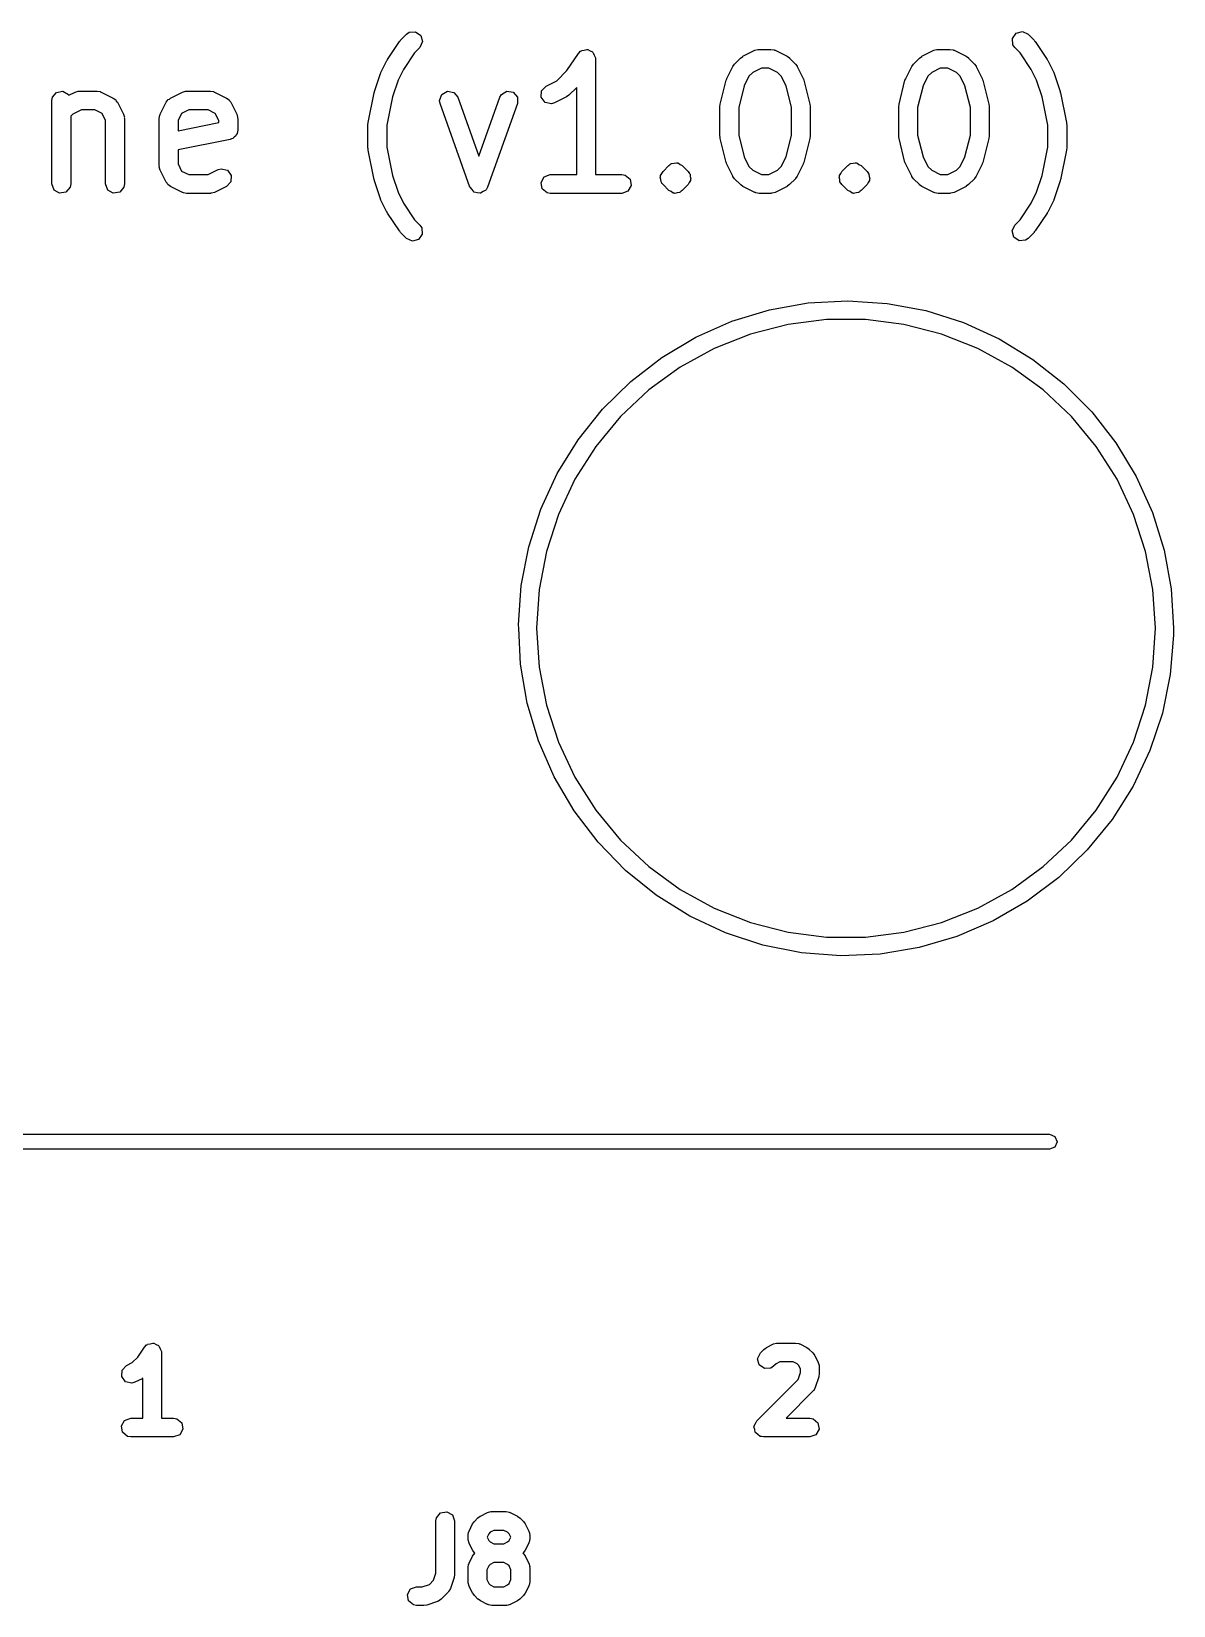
# Model space of a CAD drawing. Extents: x 29 to 171, y -120 to -80.
# Drawn here: x 138.5 to 147.62, y -92.8 to -80.23 of the extents above; entities that cross this region are included whole.
import ezdxf

# ---------------------------------------------------------------- set-up
doc = ezdxf.new("R2010")
doc.units = 0
doc.layers.add('BLACK', color=7, linetype='CONTINUOUS')

msp = doc.modelspace()

# ---------------------------------------------------------------- linework, layer by layer
at = {"layer": 'BLACK', "linetype": 'CONTINUOUS'}
for p, q in [((141.442, -80.3073), (141.443, -80.3041)), ((141.443, -80.3041), (141.491, -80.2565)), ((141.491, -80.2565), (141.512, -80.2415)), ((141.512, -80.2415), (141.563, -80.2371)), ((141.563, -80.2371), (141.605, -80.2665)), ((141.605, -80.2665), (141.619, -80.3161)), ((146.329, -80.2901), (146.358, -80.2481)), ((146.333, -80.3412), (146.329, -80.2901)), ((146.358, -80.2481), (146.408, -80.2348)), ((146.408, -80.2348), (146.454, -80.2565)), ((146.454, -80.2565), (146.502, -80.3041)), ((146.502, -80.3041), (146.508, -80.3135)), ((141.339, -80.4584), (141.434, -80.3155)), ((141.434, -80.3155), (141.442, -80.3073)), ((141.555, -80.4049), (141.466, -80.5377)), ((141.597, -80.3626), (141.555, -80.4049)), ((141.619, -80.3161), (141.597, -80.3626)), ((142.771, -80.5475), (142.863, -80.4108)), ((142.863, -80.4108), (142.881, -80.3919)), ((142.881, -80.3919), (142.885, -80.3907)), ((142.885, -80.3907), (142.887, -80.3874)), ((142.887, -80.3874), (142.909, -80.3836)), ((142.909, -80.3836), (142.93, -80.3775)), ((142.93, -80.3775), (142.934, -80.3793)), ((142.934, -80.3793), (142.938, -80.3785)), ((142.938, -80.3785), (142.957, -80.3894)), ((142.957, -80.3894), (142.977, -80.3981)), ((142.977, -80.3981), (142.979, -80.402)), ((142.979, -80.402), (142.982, -80.4042)), ((142.982, -80.4042), (142.99, -80.4246)), ((142.99, -80.4246), (143, -80.4441)), ((144.177, -80.4329), (144.272, -80.3853)), ((144.272, -80.3853), (144.297, -80.3779)), ((144.297, -80.3779), (144.302, -80.3789)), ((144.302, -80.3789), (144.306, -80.3774)), ((144.306, -80.3774), (144.401, -80.3774)), ((144.401, -80.3774), (144.427, -80.3819)), ((144.427, -80.3819), (144.43, -80.3848)), ((144.43, -80.3848), (144.435, -80.3853)), ((144.435, -80.3853), (144.53, -80.4329)), ((145.606, -80.4329), (145.701, -80.3853)), ((145.701, -80.3853), (145.726, -80.3779)), ((145.726, -80.3779), (145.73, -80.3789)), ((145.73, -80.3789), (145.735, -80.3774)), ((145.735, -80.3774), (145.83, -80.3774)), ((145.83, -80.3774), (145.855, -80.3819)), ((145.855, -80.3819), (145.859, -80.3848)), ((145.859, -80.3848), (145.863, -80.3853)), ((145.863, -80.3853), (145.959, -80.4329)), ((146.348, -80.3626), (146.333, -80.3412)), ((146.391, -80.4049), (146.348, -80.3626)), ((146.479, -80.5377), (146.391, -80.4049)), ((146.508, -80.3135), (146.511, -80.3155)), ((146.511, -80.3155), (146.606, -80.4584)), ((141.286, -80.5617), (141.334, -80.4665)), ((141.334, -80.4665), (141.338, -80.461)), ((141.338, -80.461), (141.339, -80.4584)), ((141.466, -80.5377), (141.423, -80.624)), ((142.69, -80.6288), (142.771, -80.5475)), ((143, -80.4441), (142.999, -80.4483)), ((142.999, -80.4483), (143, -80.4524)), ((143, -80.4524), (143, -81.3774)), ((144.048, -80.6093), (144.096, -80.5141)), ((144.096, -80.5141), (144.109, -80.4961)), ((144.109, -80.4961), (144.11, -80.4946)), ((144.11, -80.4946), (144.158, -80.447)), ((144.158, -80.447), (144.176, -80.4341)), ((144.176, -80.4341), (144.177, -80.4329)), ((144.324, -80.5274), (144.255, -80.5616)), ((144.383, -80.5274), (144.324, -80.5274)), ((144.452, -80.5616), (144.383, -80.5274)), ((144.53, -80.4329), (144.548, -80.4463)), ((144.548, -80.4463), (144.549, -80.447)), ((144.549, -80.447), (144.597, -80.4946)), ((144.597, -80.4946), (144.61, -80.513)), ((144.61, -80.513), (144.611, -80.5141)), ((144.611, -80.5141), (144.659, -80.6093)), ((145.477, -80.6093), (145.525, -80.5141)), ((145.525, -80.5141), (145.538, -80.4961)), ((145.538, -80.4961), (145.539, -80.4946)), ((145.539, -80.4946), (145.586, -80.447)), ((145.586, -80.447), (145.605, -80.4341)), ((145.605, -80.4341), (145.606, -80.4329)), ((145.752, -80.5274), (145.684, -80.5616)), ((145.812, -80.5274), (145.752, -80.5274)), ((145.881, -80.5616), (145.812, -80.5274)), ((145.959, -80.4329), (145.977, -80.4463)), ((145.977, -80.4463), (145.978, -80.447)), ((145.978, -80.447), (146.026, -80.4946)), ((146.026, -80.4946), (146.039, -80.513)), ((146.039, -80.513), (146.04, -80.5141)), ((146.04, -80.5141), (146.087, -80.6093)), ((146.522, -80.624), (146.479, -80.5377)), ((146.606, -80.4584), (146.609, -80.4646)), ((146.609, -80.4646), (146.611, -80.4665)), ((146.611, -80.4665), (146.659, -80.5617)), ((141.235, -80.7144), (141.282, -80.5715)), ((141.282, -80.5715), (141.286, -80.5646)), ((141.286, -80.5646), (141.286, -80.5617)), ((141.423, -80.624), (141.379, -80.7574)), ((142.57, -80.7083), (142.606, -80.671)), ((142.606, -80.671), (142.69, -80.6288)), ((142.85, -80.6811), (142.788, -80.7435)), ((142.85, -81.3774), (142.85, -80.6811)), ((143.995, -80.8151), (144.043, -80.6247)), ((144.043, -80.6247), (144.048, -80.6128)), ((144.048, -80.6128), (144.048, -80.6093)), ((144.186, -80.669), (144.143, -80.8426)), ((144.225, -80.592), (144.186, -80.669)), ((144.255, -80.5616), (144.225, -80.592)), ((144.482, -80.592), (144.452, -80.5616)), ((144.521, -80.669), (144.482, -80.592)), ((144.564, -80.8426), (144.521, -80.669)), ((144.659, -80.6093), (144.662, -80.6217)), ((144.662, -80.6217), (144.664, -80.6247)), ((144.664, -80.6247), (144.712, -80.8151)), ((145.424, -80.8151), (145.471, -80.6247)), ((145.471, -80.6247), (145.477, -80.6128)), ((145.477, -80.6128), (145.477, -80.6093)), ((145.615, -80.669), (145.571, -80.8426)), ((145.653, -80.592), (145.615, -80.669)), ((145.684, -80.5616), (145.653, -80.592)), ((145.911, -80.592), (145.881, -80.5616)), ((145.949, -80.669), (145.911, -80.592)), ((145.993, -80.8426), (145.949, -80.669)), ((146.087, -80.6093), (146.091, -80.6217)), ((146.091, -80.6217), (146.093, -80.6247)), ((146.093, -80.6247), (146.141, -80.8151)), ((146.567, -80.7574), (146.522, -80.624)), ((146.659, -80.5617), (146.661, -80.5692)), ((146.661, -80.5692), (146.663, -80.5715)), ((146.663, -80.5715), (146.71, -80.7144)), ((138.66, -80.7857), (138.664, -80.7601)), ((138.66, -81.4524), (138.66, -80.7857)), ((138.664, -80.7601), (138.697, -80.7208)), ((138.697, -80.7208), (138.748, -80.7119)), ((138.748, -80.7119), (138.792, -80.7375)), ((138.792, -80.7375), (138.794, -80.7435)), ((138.794, -80.7435), (138.844, -80.7186)), ((138.844, -80.7186), (138.869, -80.7112)), ((138.869, -80.7112), (138.873, -80.7122)), ((138.873, -80.7122), (138.877, -80.7107)), ((138.877, -80.7107), (139.02, -80.7107)), ((139.02, -80.7107), (139.046, -80.7152)), ((139.046, -80.7152), (139.049, -80.7181)), ((139.049, -80.7181), (139.054, -80.7186)), ((139.054, -80.7186), (139.149, -80.7663)), ((139.149, -80.7663), (139.17, -80.7818)), ((139.17, -80.7818), (139.174, -80.7921)), ((139.174, -80.7921), (139.183, -80.7998)), ((139.183, -80.7998), (139.23, -80.895)), ((139.525, -80.895), (139.572, -80.7998)), ((139.572, -80.7998), (139.588, -80.7789)), ((139.588, -80.7789), (139.598, -80.7744)), ((139.598, -80.7744), (139.606, -80.7663)), ((139.606, -80.7663), (139.701, -80.7186)), ((139.701, -80.7186), (139.726, -80.7112)), ((139.726, -80.7112), (139.73, -80.7122)), ((139.73, -80.7122), (139.735, -80.7107)), ((139.735, -80.7107), (139.925, -80.7107)), ((139.925, -80.7107), (139.951, -80.7152)), ((139.951, -80.7152), (139.954, -80.7181)), ((139.954, -80.7181), (139.959, -80.7186)), ((139.959, -80.7186), (140.054, -80.7663)), ((140.054, -80.7663), (140.075, -80.7818)), ((140.075, -80.7818), (140.079, -80.7921)), ((140.079, -80.7921), (140.087, -80.7998)), ((140.087, -80.7998), (140.135, -80.895)), ((141.185, -80.9615), (141.232, -80.7234)), ((141.232, -80.7234), (141.235, -80.7171)), ((141.235, -80.7171), (141.235, -80.7144)), ((141.379, -80.7574), (141.333, -80.9836)), ((141.755, -80.7853), (141.773, -80.7372)), ((141.759, -80.8109), (141.755, -80.7853)), ((141.773, -80.7372), (141.817, -80.7118)), ((141.817, -80.7118), (141.868, -80.721)), ((141.868, -80.721), (141.9, -80.7605)), ((141.9, -80.7605), (142.068, -81.2294)), ((142.068, -81.2294), (142.235, -80.7605)), ((142.235, -80.7605), (142.248, -80.7379)), ((142.248, -80.7379), (142.292, -80.7119)), ((142.292, -80.7119), (142.343, -80.7205)), ((142.343, -80.7205), (142.376, -80.7596)), ((142.376, -80.7596), (142.377, -80.8109)), ((142.567, -80.7595), (142.57, -80.7083)), ((142.598, -80.8007), (142.567, -80.7595)), ((142.648, -80.8126), (142.598, -80.8007)), ((142.673, -80.8052), (142.648, -80.8126)), ((142.768, -80.7576), (142.673, -80.8052)), ((142.769, -80.7564), (142.768, -80.7576)), ((142.788, -80.7435), (142.769, -80.7564)), ((146.612, -80.9836), (146.567, -80.7574)), ((146.71, -80.7144), (146.711, -80.7211)), ((146.711, -80.7211), (146.713, -80.7234)), ((146.713, -80.7234), (146.76, -80.9615)), ((138.827, -80.895), (138.81, -80.912)), ((138.81, -80.912), (138.81, -81.4524)), ((138.895, -80.8607), (138.827, -80.895)), ((139.003, -80.8607), (138.895, -80.8607)), ((139.06, -80.8892), (139.003, -80.8607)), ((139.088, -80.9463), (139.06, -80.8892)), ((139.23, -80.895), (139.238, -80.92)), ((139.238, -80.92), (139.237, -80.9244)), ((139.237, -80.9244), (139.238, -80.9286)), ((139.238, -80.9286), (139.238, -81.4524)), ((139.517, -80.9286), (139.521, -80.9029)), ((139.517, -81.3095), (139.517, -80.9286)), ((139.521, -80.9029), (139.524, -80.8995)), ((139.524, -80.8995), (139.525, -80.895)), ((139.695, -80.8892), (139.667, -80.9463)), ((139.752, -80.8607), (139.695, -80.8892)), ((139.907, -80.8607), (139.752, -80.8607)), ((139.964, -80.8892), (139.907, -80.8607)), ((139.993, -80.9463), (139.964, -80.8892)), ((140.135, -80.895), (140.142, -80.92)), ((140.142, -80.92), (140.141, -80.9244)), ((140.141, -80.9244), (140.143, -80.9286)), ((140.143, -80.9286), (140.143, -81.0238)), ((141.997, -81.4776), (141.759, -80.8109)), ((142.377, -80.8109), (142.138, -81.4776)), ((143.993, -80.8333), (143.995, -80.8186)), ((143.993, -81.0714), (143.993, -80.8333)), ((143.995, -80.8186), (143.995, -80.8151)), ((144.143, -80.8426), (144.143, -81.0622)), ((144.564, -81.0622), (144.564, -80.8426)), ((144.712, -80.8151), (144.713, -80.8301)), ((144.713, -80.8301), (144.714, -80.8333)), ((144.714, -80.8333), (144.714, -81.0714)), ((145.421, -80.8333), (145.424, -80.8186)), ((145.421, -81.0714), (145.421, -80.8333)), ((145.424, -80.8186), (145.424, -80.8151)), ((145.571, -80.8426), (145.571, -81.0622)), ((145.993, -81.0622), (145.993, -80.8426)), ((146.141, -80.8151), (146.142, -80.8301)), ((146.142, -80.8301), (146.143, -80.8333)), ((146.143, -80.8333), (146.143, -81.0714)), ((139.088, -81.4524), (139.088, -80.9463)), ((139.667, -80.9463), (139.667, -81.0276)), ((139.667, -81.0276), (139.993, -80.9623)), ((139.993, -80.9623), (139.993, -80.9463)), ((140.13, -81.059), (140.126, -81.0707)), ((140.138, -81.0495), (140.13, -81.059)), ((140.143, -81.0238), (140.138, -81.0495)), ((141.183, -80.9762), (141.185, -80.9649)), ((141.183, -81.1667), (141.183, -80.9762)), ((141.185, -80.9649), (141.185, -80.9615)), ((141.333, -80.9836), (141.333, -81.1592)), ((146.612, -81.1592), (146.612, -80.9836)), ((146.76, -80.9615), (146.761, -80.9729)), ((146.761, -80.9729), (146.762, -80.9762)), ((146.762, -80.9762), (146.762, -81.1667)), ((140.083, -81.0974), (139.667, -81.1805)), ((139.667, -81.1805), (139.667, -81.2918)), ((140.093, -81.0909), (140.083, -81.0974)), ((140.105, -81.0888), (140.093, -81.0909)), ((140.114, -81.078), (140.105, -81.0888)), ((140.126, -81.0707), (140.114, -81.078)), ((141.185, -81.1699), (141.183, -81.1667)), ((141.185, -81.1814), (141.185, -81.1699)), ((141.232, -81.4195), (141.185, -81.1814)), ((141.333, -81.1592), (141.379, -81.3855)), ((143.994, -81.0747), (143.993, -81.0714)), ((143.995, -81.0896), (143.994, -81.0747)), ((144.043, -81.2801), (143.995, -81.0896)), ((144.143, -81.0622), (144.186, -81.2357)), ((144.521, -81.2357), (144.564, -81.0622)), ((144.712, -81.0896), (144.664, -81.2801)), ((144.714, -81.0714), (144.712, -81.0862)), ((144.712, -81.0862), (144.712, -81.0896)), ((145.423, -81.0747), (145.421, -81.0714)), ((145.424, -81.0896), (145.423, -81.0747)), ((145.471, -81.2801), (145.424, -81.0896)), ((145.571, -81.0622), (145.615, -81.2357)), ((145.949, -81.2357), (145.993, -81.0622)), ((146.141, -81.0896), (146.093, -81.2801)), ((146.143, -81.0714), (146.14, -81.0862)), ((146.14, -81.0862), (146.141, -81.0896)), ((146.567, -81.3855), (146.612, -81.1592)), ((146.76, -81.1814), (146.713, -81.4195)), ((146.762, -81.1667), (146.76, -81.1779)), ((146.76, -81.1779), (146.76, -81.1814)), ((139.518, -81.3137), (139.517, -81.3095)), ((139.667, -81.2918), (139.695, -81.3489)), ((143.539, -81.3517), (143.586, -81.3041)), ((143.586, -81.3041), (143.594, -81.2984)), ((143.594, -81.2984), (143.596, -81.2957)), ((143.596, -81.2957), (143.599, -81.2948)), ((143.599, -81.2948), (143.6, -81.2947)), ((143.6, -81.2947), (143.602, -81.2922)), ((143.602, -81.2922), (143.604, -81.2918)), ((143.604, -81.2918), (143.608, -81.2892)), ((143.608, -81.2892), (143.627, -81.2875)), ((143.627, -81.2875), (143.646, -81.2824)), ((143.646, -81.2824), (143.649, -81.2839)), ((143.649, -81.2839), (143.652, -81.2833)), ((143.652, -81.2833), (143.655, -81.285)), ((143.655, -81.285), (143.659, -81.2847)), ((143.659, -81.2847), (143.675, -81.2959)), ((143.675, -81.2959), (143.692, -81.3041)), ((143.692, -81.3041), (143.74, -81.3517)), ((144.045, -81.283), (144.043, -81.2801)), ((144.048, -81.2954), (144.045, -81.283)), ((144.096, -81.3907), (144.048, -81.2954)), ((144.186, -81.2357), (144.225, -81.3127)), ((144.482, -81.3127), (144.521, -81.2357)), ((144.659, -81.2954), (144.611, -81.3907)), ((144.664, -81.2801), (144.659, -81.2919)), ((144.659, -81.2919), (144.659, -81.2954)), ((144.967, -81.3517), (145.015, -81.3041)), ((145.015, -81.3041), (145.023, -81.2984)), ((145.023, -81.2984), (145.025, -81.2957)), ((145.025, -81.2957), (145.028, -81.2948)), ((145.028, -81.2947), (145.03, -81.2922)), ((145.028, -81.2948), (145.028, -81.2947)), ((145.03, -81.2922), (145.032, -81.2918)), ((145.032, -81.2918), (145.036, -81.2892)), ((145.036, -81.2892), (145.056, -81.2875)), ((145.056, -81.2875), (145.074, -81.2824)), ((145.074, -81.2824), (145.078, -81.2839)), ((145.078, -81.2839), (145.081, -81.2833)), ((145.081, -81.2833), (145.084, -81.285)), ((145.084, -81.285), (145.087, -81.2847)), ((145.087, -81.2847), (145.103, -81.2959)), ((145.103, -81.2959), (145.121, -81.3041)), ((145.121, -81.3041), (145.169, -81.3517)), ((145.473, -81.283), (145.471, -81.2801)), ((145.477, -81.2954), (145.473, -81.283)), ((145.525, -81.3907), (145.477, -81.2954)), ((145.615, -81.2357), (145.653, -81.3127)), ((145.911, -81.3127), (145.949, -81.2357)), ((146.087, -81.2954), (146.04, -81.3907)), ((146.088, -81.2919), (146.087, -81.2954)), ((146.093, -81.2801), (146.088, -81.2919)), ((139.517, -81.3181), (139.518, -81.3137)), ((139.525, -81.3431), (139.517, -81.3181)), ((139.572, -81.4383), (139.525, -81.3431)), ((139.695, -81.3489), (139.752, -81.3774)), ((139.752, -81.3774), (139.907, -81.3774)), ((139.907, -81.3774), (139.987, -81.3377)), ((139.987, -81.3377), (140.012, -81.3303)), ((140.012, -81.3303), (140.062, -81.3422)), ((140.089, -81.4346), (140.054, -81.4718)), ((140.062, -81.3422), (140.092, -81.3834)), ((140.092, -81.3834), (140.089, -81.4346)), ((141.234, -81.4218), (141.232, -81.4195)), ((141.235, -81.4285), (141.234, -81.4218)), ((141.282, -81.5713), (141.235, -81.4285)), ((141.379, -81.3855), (141.423, -81.5188)), ((142.565, -81.4394), (142.591, -81.3949)), ((142.591, -81.3949), (142.639, -81.3774)), ((142.639, -81.3774), (142.85, -81.3774)), ((143, -81.3774), (143.211, -81.3774)), ((143.211, -81.3774), (143.236, -81.3819)), ((143.236, -81.3819), (143.276, -81.4149)), ((143.276, -81.4149), (143.285, -81.4654)), ((143.517, -81.3982), (143.52, -81.3921)), ((143.522, -81.417), (143.517, -81.3982)), ((143.519, -81.3854), (143.53, -81.3694)), ((143.52, -81.3921), (143.519, -81.3854)), ((143.524, -81.4365), (143.522, -81.417)), ((143.529, -81.4446), (143.524, -81.4365)), ((143.53, -81.3694), (143.539, -81.3517)), ((143.74, -81.3517), (143.746, -81.3598)), ((143.746, -81.3598), (143.748, -81.3617)), ((143.748, -81.3617), (143.749, -81.365)), ((143.759, -81.4242), (143.748, -81.4401)), ((143.749, -81.365), (143.755, -81.3731)), ((143.755, -81.3731), (143.757, -81.3925)), ((143.757, -81.3925), (143.762, -81.4113)), ((143.762, -81.4113), (143.759, -81.4174)), ((143.759, -81.4174), (143.759, -81.4242)), ((144.097, -81.3918), (144.096, -81.3907)), ((144.11, -81.4102), (144.097, -81.3918)), ((144.158, -81.4578), (144.11, -81.4102)), ((144.225, -81.3127), (144.255, -81.3431)), ((144.255, -81.3431), (144.324, -81.3774)), ((144.324, -81.3774), (144.383, -81.3774)), ((144.383, -81.3774), (144.452, -81.3431)), ((144.452, -81.3431), (144.482, -81.3127)), ((144.597, -81.4102), (144.549, -81.4578)), ((144.598, -81.4087), (144.597, -81.4102)), ((144.611, -81.3907), (144.598, -81.4087)), ((144.946, -81.3982), (144.948, -81.3921)), ((144.951, -81.417), (144.946, -81.3982)), ((144.948, -81.3854), (144.959, -81.3694)), ((144.948, -81.3921), (144.948, -81.3854)), ((144.952, -81.4365), (144.951, -81.417)), ((144.958, -81.4446), (144.952, -81.4365)), ((144.959, -81.3694), (144.967, -81.3517)), ((145.169, -81.3517), (145.174, -81.3598)), ((145.174, -81.3598), (145.177, -81.3617)), ((145.177, -81.3617), (145.178, -81.365)), ((145.188, -81.4242), (145.177, -81.4401)), ((145.178, -81.365), (145.183, -81.3731)), ((145.183, -81.3731), (145.185, -81.3925)), ((145.185, -81.3925), (145.19, -81.4113)), ((145.19, -81.4113), (145.187, -81.4174)), ((145.187, -81.4174), (145.188, -81.4242)), ((145.526, -81.3918), (145.525, -81.3907)), ((145.539, -81.4102), (145.526, -81.3918)), ((145.586, -81.4578), (145.539, -81.4102)), ((145.653, -81.3127), (145.684, -81.3431)), ((145.684, -81.3431), (145.752, -81.3774)), ((145.752, -81.3774), (145.812, -81.3774)), ((145.812, -81.3774), (145.881, -81.3431)), ((145.881, -81.3431), (145.911, -81.3127)), ((146.026, -81.4102), (145.978, -81.4578)), ((146.04, -81.3907), (146.026, -81.4087)), ((146.026, -81.4087), (146.026, -81.4102)), ((146.522, -81.5188), (146.567, -81.3855)), ((146.71, -81.4285), (146.663, -81.5713)), ((146.713, -81.4195), (146.71, -81.4258)), ((146.71, -81.4258), (146.71, -81.4285)), ((138.677, -81.5006), (138.66, -81.4524)), ((138.721, -81.5262), (138.677, -81.5006)), ((138.772, -81.5173), (138.721, -81.5262)), ((138.805, -81.478), (138.772, -81.5173)), ((138.81, -81.4524), (138.805, -81.478)), ((139.106, -81.5006), (139.088, -81.4524)), ((139.15, -81.5262), (139.106, -81.5006)), ((139.201, -81.5173), (139.15, -81.5262)), ((139.234, -81.478), (139.201, -81.5173)), ((139.238, -81.4524), (139.234, -81.478)), ((139.58, -81.446), (139.572, -81.4383)), ((139.585, -81.4563), (139.58, -81.446)), ((139.606, -81.4718), (139.585, -81.4563)), ((139.701, -81.5195), (139.606, -81.4718)), ((139.705, -81.52), (139.701, -81.5195)), ((139.709, -81.5229), (139.705, -81.52)), ((139.735, -81.5274), (139.709, -81.5229)), ((139.925, -81.5274), (139.735, -81.5274)), ((139.929, -81.5258), (139.925, -81.5274)), ((139.934, -81.5269), (139.929, -81.5258)), ((139.959, -81.5195), (139.934, -81.5269)), ((140.054, -81.4718), (139.959, -81.5195)), ((141.423, -81.5188), (141.466, -81.6051)), ((141.998, -81.478), (141.997, -81.4776)), ((141.998, -81.4785), (141.998, -81.478)), ((142.014, -81.4977), (141.998, -81.4785)), ((142.03, -81.5171), (142.014, -81.4977)), ((142.03, -81.5172), (142.03, -81.5171)), ((142.031, -81.5176), (142.03, -81.5172)), ((142.056, -81.5218), (142.031, -81.5176)), ((142.08, -81.5263), (142.056, -81.5218)), ((142.081, -81.5261), (142.08, -81.5263)), ((142.103, -81.5134), (142.081, -81.5262)), ((142.081, -81.5262), (142.081, -81.5261)), ((142.125, -81.5009), (142.103, -81.5134)), ((142.126, -81.5002), (142.125, -81.5005)), ((142.125, -81.5005), (142.125, -81.5009)), ((142.138, -81.4776), (142.126, -81.5002)), ((142.574, -81.4899), (142.565, -81.4394)), ((142.614, -81.5229), (142.574, -81.4899)), ((142.639, -81.5274), (142.614, -81.5229)), ((143.211, -81.5274), (142.639, -81.5274)), ((143.259, -81.5098), (143.211, -81.5274)), ((143.285, -81.4654), (143.259, -81.5098)), ((143.53, -81.4478), (143.529, -81.4446)), ((143.533, -81.4497), (143.53, -81.4478)), ((143.539, -81.4578), (143.533, -81.4497)), ((143.586, -81.5054), (143.539, -81.4578)), ((143.604, -81.5136), (143.586, -81.5054)), ((143.62, -81.5248), (143.604, -81.5136)), ((143.623, -81.5245), (143.62, -81.5248)), ((143.626, -81.5262), (143.623, -81.5245)), ((143.63, -81.5256), (143.626, -81.5262)), ((143.633, -81.5271), (143.63, -81.5256)), ((143.652, -81.5221), (143.633, -81.5271)), ((143.671, -81.5204), (143.652, -81.5221)), ((143.675, -81.5177), (143.671, -81.5204)), ((143.677, -81.5173), (143.675, -81.5177)), ((143.679, -81.5148), (143.677, -81.5173)), ((143.682, -81.5138), (143.679, -81.5147)), ((143.679, -81.5147), (143.679, -81.5148)), ((143.684, -81.5111), (143.682, -81.5138)), ((143.692, -81.5054), (143.684, -81.5111)), ((143.74, -81.4578), (143.692, -81.5054)), ((143.748, -81.4401), (143.74, -81.4578)), ((144.159, -81.4585), (144.158, -81.4578)), ((144.177, -81.4718), (144.159, -81.4585)), ((144.272, -81.5195), (144.177, -81.4718)), ((144.277, -81.52), (144.272, -81.5195)), ((144.28, -81.5229), (144.277, -81.52)), ((144.306, -81.5274), (144.28, -81.5229)), ((144.401, -81.5274), (144.306, -81.5274)), ((144.405, -81.5258), (144.401, -81.5274)), ((144.41, -81.5269), (144.405, -81.5258)), ((144.435, -81.5195), (144.41, -81.5269)), ((144.53, -81.4718), (144.435, -81.5195)), ((144.531, -81.4707), (144.53, -81.4718)), ((144.549, -81.4578), (144.531, -81.4707)), ((144.959, -81.4478), (144.958, -81.4446)), ((144.962, -81.4497), (144.959, -81.4478)), ((144.967, -81.4578), (144.962, -81.4497)), ((145.015, -81.5054), (144.967, -81.4578)), ((145.032, -81.5136), (145.015, -81.5054)), ((145.048, -81.5248), (145.032, -81.5136)), ((145.052, -81.5245), (145.048, -81.5248)), ((145.055, -81.5262), (145.052, -81.5245)), ((145.058, -81.5256), (145.055, -81.5262)), ((145.061, -81.5271), (145.058, -81.5256)), ((145.08, -81.5221), (145.061, -81.5271)), ((145.1, -81.5204), (145.08, -81.5221)), ((145.103, -81.5177), (145.1, -81.5204)), ((145.105, -81.5173), (145.103, -81.5177)), ((145.107, -81.5148), (145.105, -81.5173)), ((145.108, -81.5147), (145.107, -81.5148)), ((145.111, -81.5138), (145.108, -81.5147)), ((145.113, -81.5111), (145.111, -81.5138)), ((145.121, -81.5054), (145.113, -81.5111)), ((145.169, -81.4578), (145.121, -81.5054)), ((145.177, -81.4401), (145.169, -81.4578)), ((145.588, -81.4585), (145.586, -81.4578)), ((145.606, -81.4718), (145.588, -81.4585)), ((145.701, -81.5195), (145.606, -81.4718)), ((145.705, -81.52), (145.701, -81.5195)), ((145.709, -81.5229), (145.705, -81.52)), ((145.735, -81.5274), (145.709, -81.5229)), ((145.83, -81.5274), (145.735, -81.5274)), ((145.834, -81.5258), (145.83, -81.5274)), ((145.838, -81.5269), (145.834, -81.5258)), ((145.863, -81.5195), (145.838, -81.5269)), ((145.959, -81.4718), (145.863, -81.5195)), ((145.96, -81.4707), (145.959, -81.4718)), ((145.978, -81.4578), (145.96, -81.4707)), ((146.479, -81.6051), (146.522, -81.5188)), ((141.284, -81.5736), (141.282, -81.5713)), ((141.286, -81.5812), (141.284, -81.5736)), ((141.334, -81.6764), (141.286, -81.5812)), ((141.336, -81.6782), (141.334, -81.6764)), ((141.339, -81.6845), (141.336, -81.6782)), ((141.434, -81.8273), (141.339, -81.6845)), ((141.466, -81.6051), (141.555, -81.7379)), ((146.391, -81.7379), (146.479, -81.6051)), ((146.606, -81.6845), (146.511, -81.8273)), ((146.607, -81.6818), (146.606, -81.6845)), ((146.611, -81.6764), (146.607, -81.6818)), ((146.659, -81.5812), (146.611, -81.6764)), ((146.663, -81.5713), (146.659, -81.5782)), ((146.659, -81.5782), (146.659, -81.5812)), ((141.555, -81.7379), (141.597, -81.7803)), ((141.597, -81.7803), (141.612, -81.8016)), ((141.612, -81.8016), (141.616, -81.8527)), ((146.326, -81.8268), (146.348, -81.7803)), ((146.348, -81.7803), (146.391, -81.7379)), ((141.437, -81.8294), (141.434, -81.8273)), ((141.443, -81.8387), (141.437, -81.8294)), ((141.491, -81.8864), (141.443, -81.8387)), ((141.538, -81.908), (141.491, -81.8864)), ((141.587, -81.8948), (141.538, -81.908)), ((141.616, -81.8527), (141.587, -81.8948)), ((146.34, -81.8764), (146.326, -81.8268)), ((146.382, -81.9058), (146.34, -81.8764)), ((146.433, -81.9013), (146.382, -81.9058)), ((146.454, -81.8864), (146.433, -81.9013)), ((146.502, -81.8387), (146.454, -81.8864)), ((146.503, -81.8356), (146.502, -81.8387)), ((146.511, -81.8273), (146.503, -81.8356)), ((144.39, -82.4573), (144.699, -82.4023)), ((144.699, -82.4023), (145.014, -82.385)), ((145.014, -82.385), (145.328, -82.4056)), ((145.328, -82.4056), (145.637, -82.4638)), ((143.801, -82.6763), (144.088, -82.549)), ((144.088, -82.549), (144.39, -82.4573)), ((144.845, -82.535), (144.537, -82.5739)), ((145.155, -82.535), (144.845, -82.535)), ((145.463, -82.5739), (145.155, -82.535)), ((145.637, -82.4638), (145.937, -82.5587)), ((145.937, -82.5587), (146.224, -82.689)), ((143.53, -82.8372), (143.801, -82.6763)), ((144.237, -82.651), (143.948, -82.7652)), ((144.537, -82.5739), (144.237, -82.651)), ((145.763, -82.651), (145.463, -82.5739)), ((146.052, -82.7652), (145.763, -82.651)), ((146.224, -82.689), (146.492, -82.8527)), ((143.948, -82.7652), (143.677, -82.9146)), ((146.323, -82.9146), (146.052, -82.7652)), ((143.281, -83.0294), (143.53, -82.8372)), ((143.677, -82.9146), (143.426, -83.0969)), ((146.574, -83.0969), (146.323, -82.9146)), ((146.492, -82.8527), (146.74, -83.0475)), ((143.057, -83.2502), (143.281, -83.0294)), ((146.74, -83.0475), (146.962, -83.2707)), ((143.426, -83.0969), (143.2, -83.3093)), ((146.8, -83.3093), (146.574, -83.0969)), ((142.861, -83.4964), (143.057, -83.2502)), ((143.2, -83.3093), (143.002, -83.5482)), ((146.998, -83.5482), (146.8, -83.3093)), ((146.962, -83.2707), (147.155, -83.5188)), ((142.695, -83.7643), (142.861, -83.4964)), ((143.002, -83.5482), (142.836, -83.8101)), ((147.164, -83.8101), (146.998, -83.5482)), ((147.155, -83.5188), (147.317, -83.7885)), ((142.564, -84.0501), (142.695, -83.7643)), ((142.836, -83.8101), (142.704, -84.0908)), ((147.296, -84.0908), (147.164, -83.8101)), ((147.317, -83.7885), (147.446, -84.0757)), ((142.467, -84.3497), (142.564, -84.0501)), ((147.446, -84.0757), (147.54, -84.3762)), ((142.704, -84.0908), (142.608, -84.3858)), ((147.392, -84.3858), (147.296, -84.0908)), ((142.407, -84.6587), (142.467, -84.3497)), ((142.608, -84.3858), (142.55, -84.6904)), ((147.45, -84.6904), (147.392, -84.3858)), ((147.54, -84.3762), (147.596, -84.6858)), ((142.385, -84.9726), (142.407, -84.6587)), ((142.55, -84.6904), (142.53, -85)), ((147.47, -85), (147.45, -84.6904)), ((147.596, -84.6858), (147.615, -85)), ((142.387, -85), (142.385, -84.9726)), ((142.401, -85.287), (142.387, -85)), ((142.53, -85), (142.55, -85.3096)), ((147.45, -85.3096), (147.47, -85)), ((147.614, -85.0548), (147.589, -85.3685)), ((147.615, -85), (147.614, -85.0548)), ((142.454, -85.5971), (142.401, -85.287)), ((142.55, -85.3096), (142.608, -85.6142)), ((147.392, -85.6142), (147.45, -85.3096)), ((147.589, -85.3685), (147.526, -85.6768)), ((142.544, -85.8987), (142.454, -85.5971)), ((142.608, -85.6142), (142.704, -85.9092)), ((147.296, -85.9092), (147.392, -85.6142)), ((147.526, -85.6768), (147.426, -85.9754)), ((142.67, -86.1872), (142.544, -85.8987)), ((142.704, -85.9092), (142.836, -86.1899)), ((147.164, -86.1899), (147.296, -85.9092)), ((147.426, -85.9754), (147.292, -86.2598)), ((142.83, -86.4585), (142.67, -86.1872)), ((142.836, -86.1899), (143.002, -86.4518)), ((146.998, -86.4518), (147.164, -86.1899)), ((147.292, -86.2598), (147.124, -86.526)), ((143.02, -86.7087), (142.83, -86.4585)), ((143.002, -86.4518), (143.2, -86.6907)), ((146.8, -86.6907), (146.998, -86.4518)), ((147.124, -86.526), (146.925, -86.77)), ((143.24, -86.9341), (143.02, -86.7087)), ((143.2, -86.6907), (143.426, -86.9031)), ((146.574, -86.9031), (146.8, -86.6907)), ((146.925, -86.77), (146.698, -86.9885)), ((143.485, -87.1316), (143.24, -86.9341)), ((143.426, -86.9031), (143.677, -87.0854)), ((146.323, -87.0854), (146.574, -86.9031)), ((143.677, -87.0854), (143.948, -87.2348)), ((146.052, -87.2348), (146.323, -87.0854)), ((146.698, -86.9885), (146.447, -87.1781)), ((143.752, -87.2981), (143.485, -87.1316)), ((146.447, -87.1781), (146.175, -87.3362)), ((144.037, -87.4314), (143.752, -87.2981)), ((143.948, -87.2348), (144.237, -87.349)), ((145.763, -87.349), (146.052, -87.2348)), ((146.175, -87.3362), (145.886, -87.4604)), ((144.336, -87.5294), (144.037, -87.4314)), ((144.237, -87.349), (144.537, -87.4261)), ((144.537, -87.4261), (144.845, -87.465)), ((144.845, -87.465), (145.155, -87.465)), ((145.155, -87.465), (145.463, -87.4261)), ((145.463, -87.4261), (145.763, -87.349)), ((145.886, -87.4604), (145.584, -87.549)), ((144.645, -87.5908), (144.336, -87.5294)), ((144.959, -87.6147), (144.645, -87.5908)), ((145.584, -87.549), (145.273, -87.6007)), ((145.273, -87.6007), (144.959, -87.6147)), ((137.375, -89.04), (146.625, -89.04)), ((146.625, -89.04), (146.667, -89.0576)), ((146.667, -89.0576), (146.685, -89.1)), ((146.685, -89.1), (146.667, -89.1424)), ((146.625, -89.16), (137.435, -89.16)), ((146.667, -89.1424), (146.625, -89.16)), ((139.398, -90.7398), (139.416, -90.721)), ((139.416, -90.721), (139.42, -90.7198)), ((139.42, -90.7198), (139.422, -90.7165)), ((139.422, -90.7165), (139.444, -90.7127)), ((139.444, -90.7127), (139.465, -90.7066)), ((139.465, -90.7066), (139.469, -90.7083)), ((139.469, -90.7083), (139.473, -90.7076)), ((139.473, -90.7076), (139.492, -90.7184)), ((139.492, -90.7184), (139.512, -90.7272)), ((139.512, -90.7272), (139.514, -90.7311)), ((139.514, -90.7311), (139.517, -90.7332)), ((139.517, -90.7332), (139.525, -90.7537)), ((144.364, -90.7429), (144.421, -90.7143)), ((144.421, -90.7143), (144.446, -90.7069)), ((144.446, -90.7069), (144.45, -90.708)), ((144.45, -90.708), (144.454, -90.7064)), ((144.454, -90.7064), (144.597, -90.7064)), ((144.597, -90.7064), (144.623, -90.711)), ((144.623, -90.711), (144.626, -90.7138)), ((144.626, -90.7138), (144.631, -90.7143)), ((144.631, -90.7143), (144.688, -90.7429)), ((139.255, -90.8858), (139.301, -90.8626)), ((139.301, -90.8626), (139.345, -90.8194)), ((139.345, -90.8194), (139.398, -90.7398)), ((139.525, -90.7537), (139.535, -90.7732)), ((139.535, -90.7732), (139.534, -90.7774)), ((139.534, -90.7774), (139.535, -90.7814)), ((139.535, -90.7814), (139.535, -91.3064)), ((144.294, -90.832), (144.316, -90.7855)), ((144.307, -90.8816), (144.294, -90.832)), ((144.316, -90.7855), (144.344, -90.757)), ((144.344, -90.757), (144.362, -90.7441)), ((144.362, -90.7441), (144.364, -90.7429)), ((144.472, -90.8564), (144.442, -90.8716)), ((144.579, -90.8564), (144.472, -90.8564)), ((144.61, -90.8716), (144.579, -90.8564)), ((144.688, -90.7429), (144.706, -90.7563)), ((144.706, -90.7563), (144.707, -90.757)), ((144.707, -90.757), (144.736, -90.7855)), ((144.736, -90.7855), (144.749, -90.8039)), ((144.749, -90.8039), (144.75, -90.805)), ((144.75, -90.805), (144.779, -90.8622)), ((144.779, -90.8622), (144.786, -90.8871)), ((139.217, -90.9742), (139.22, -90.923)), ((139.247, -91.0154), (139.217, -90.9742)), ((139.22, -90.923), (139.255, -90.8858)), ((139.385, -90.9869), (139.38, -90.9902)), ((139.385, -91.3064), (139.385, -90.9869)), ((144.349, -90.911), (144.307, -90.8816)), ((144.4, -90.9065), (144.349, -90.911)), ((144.422, -90.8916), (144.4, -90.9065)), ((144.442, -90.8716), (144.422, -90.8916)), ((144.621, -90.883), (144.61, -90.8716)), ((144.617, -90.9981), (144.636, -90.9407)), ((144.636, -90.9134), (144.621, -90.883)), ((144.636, -90.9407), (144.636, -90.9134)), ((144.783, -90.9766), (144.754, -91.0623)), ((144.786, -90.9529), (144.783, -90.9749)), ((144.783, -90.9749), (144.783, -90.9766)), ((144.786, -90.8871), (144.785, -90.8915)), ((144.785, -90.8915), (144.786, -90.8957)), ((144.786, -90.8957), (144.786, -90.9529)), ((139.297, -91.0274), (139.247, -91.0154)), ((139.322, -91.0199), (139.297, -91.0274)), ((139.379, -90.9914), (139.322, -91.0199)), ((139.38, -90.9902), (139.379, -90.9914)), ((144.287, -91.3284), (144.617, -90.9981)), ((144.736, -91.0916), (144.521, -91.3064)), ((144.738, -91.0875), (144.736, -91.0916)), ((144.742, -91.0852), (144.738, -91.0875)), ((144.754, -91.0623), (144.742, -91.0852)), ((139.215, -91.3684), (139.24, -91.324)), ((139.24, -91.324), (139.289, -91.3064)), ((139.289, -91.3064), (139.385, -91.3064)), ((139.535, -91.3064), (139.631, -91.3064)), ((139.631, -91.3064), (139.657, -91.311)), ((139.657, -91.311), (139.696, -91.3439)), ((139.696, -91.3439), (139.705, -91.3945)), ((144.266, -91.3684), (144.277, -91.3488)), ((144.277, -91.3488), (144.287, -91.3284)), ((144.521, -91.3064), (144.711, -91.3064)), ((144.711, -91.3064), (144.737, -91.311)), ((144.737, -91.311), (144.776, -91.3439)), ((144.776, -91.3439), (144.785, -91.3945)), ((139.224, -91.4189), (139.215, -91.3684)), ((139.263, -91.4519), (139.224, -91.4189)), ((139.289, -91.4564), (139.263, -91.4519)), ((139.631, -91.4564), (139.289, -91.4564)), ((139.68, -91.4389), (139.631, -91.4564)), ((139.705, -91.3945), (139.68, -91.4389)), ((144.265, -91.3749), (144.267, -91.3718)), ((144.271, -91.3967), (144.265, -91.3749)), ((144.267, -91.3718), (144.266, -91.3684)), ((144.275, -91.4189), (144.271, -91.3967)), ((144.278, -91.4211), (144.275, -91.4189)), ((144.279, -91.4244), (144.278, -91.4211)), ((144.297, -91.4374), (144.279, -91.4244)), ((144.314, -91.4519), (144.297, -91.4374)), ((144.319, -91.4527), (144.314, -91.4519)), ((144.321, -91.4539), (144.319, -91.4527)), ((144.324, -91.4536), (144.321, -91.4539)), ((144.34, -91.4564), (144.324, -91.4536)), ((144.711, -91.4564), (144.34, -91.4564)), ((144.76, -91.4389), (144.711, -91.4564)), ((144.785, -91.3945), (144.76, -91.4389)), ((141.725, -92.1274), (141.73, -92.1018)), ((141.73, -92.1018), (141.762, -92.0625)), ((141.762, -92.0625), (141.813, -92.0536)), ((141.813, -92.0536), (141.857, -92.0792)), ((141.857, -92.0792), (141.875, -92.1274)), ((142.033, -92.1315), (142.061, -92.103)), ((142.061, -92.103), (142.08, -92.0901)), ((142.08, -92.0901), (142.081, -92.0889)), ((142.081, -92.0889), (142.138, -92.0603)), ((142.138, -92.0603), (142.163, -92.0529)), ((142.163, -92.0529), (142.167, -92.054)), ((142.167, -92.054), (142.171, -92.0524)), ((142.171, -92.0524), (142.286, -92.0524)), ((142.286, -92.0524), (142.311, -92.057)), ((142.311, -92.057), (142.315, -92.0598)), ((142.315, -92.0598), (142.319, -92.0603)), ((142.319, -92.0603), (142.376, -92.0889)), ((142.376, -92.0889), (142.394, -92.1023)), ((142.394, -92.1023), (142.396, -92.103)), ((142.396, -92.103), (142.424, -92.1315)), ((141.725, -92.5438), (141.725, -92.1274)), ((141.875, -92.1274), (141.875, -92.556)), ((141.982, -92.2417), (141.987, -92.2161)), ((141.982, -92.2703), (141.982, -92.2417)), ((141.987, -92.2161), (141.99, -92.2126)), ((141.99, -92.2082), (142.019, -92.151)), ((141.99, -92.2126), (141.99, -92.2082)), ((142.019, -92.151), (142.032, -92.133)), ((142.032, -92.133), (142.033, -92.1315)), ((142.147, -92.229), (142.134, -92.256)), ((142.159, -92.2176), (142.147, -92.229)), ((142.189, -92.2024), (142.159, -92.2176)), ((142.268, -92.2024), (142.189, -92.2024)), ((142.298, -92.2176), (142.268, -92.2024)), ((142.31, -92.229), (142.298, -92.2176)), ((142.323, -92.256), (142.31, -92.229)), ((142.424, -92.1315), (142.437, -92.1499)), ((142.437, -92.1499), (142.439, -92.151)), ((142.439, -92.151), (142.467, -92.2082)), ((142.467, -92.2082), (142.475, -92.2331)), ((142.475, -92.2331), (142.473, -92.2375)), ((142.473, -92.2375), (142.475, -92.2417)), ((142.475, -92.2417), (142.475, -92.2703)), ((141.984, -92.2745), (141.982, -92.2703)), ((141.983, -92.2789), (141.984, -92.2745)), ((141.99, -92.3038), (141.983, -92.2789)), ((142.019, -92.361), (141.99, -92.3038)), ((142.02, -92.3621), (142.019, -92.361)), ((142.033, -92.3805), (142.02, -92.3621)), ((142.134, -92.256), (142.147, -92.283)), ((142.147, -92.283), (142.159, -92.2944)), ((142.159, -92.2944), (142.189, -92.3096)), ((142.189, -92.3096), (142.268, -92.3096)), ((142.268, -92.3096), (142.298, -92.2944)), ((142.298, -92.2944), (142.31, -92.283)), ((142.31, -92.283), (142.323, -92.256)), ((142.439, -92.361), (142.425, -92.379)), ((142.467, -92.3038), (142.439, -92.361)), ((142.468, -92.2994), (142.467, -92.3038)), ((142.47, -92.2959), (142.468, -92.2994)), ((142.475, -92.2703), (142.47, -92.2959)), ((141.982, -92.4989), (141.987, -92.4732)), ((141.987, -92.4732), (141.99, -92.4698)), ((141.99, -92.4653), (142.019, -92.4082)), ((141.99, -92.4698), (141.99, -92.4653)), ((142.019, -92.4082), (142.032, -92.3902)), ((142.032, -92.3902), (142.033, -92.3887)), ((142.037, -92.3846), (142.033, -92.3805)), ((142.033, -92.3887), (142.037, -92.3846)), ((142.147, -92.4861), (142.132, -92.5166)), ((142.159, -92.4748), (142.147, -92.4861)), ((142.189, -92.4596), (142.159, -92.4748)), ((142.268, -92.4596), (142.189, -92.4596)), ((142.298, -92.4748), (142.268, -92.4596)), ((142.31, -92.4861), (142.298, -92.4748)), ((142.325, -92.5166), (142.31, -92.4861)), ((142.424, -92.3805), (142.42, -92.3846)), ((142.42, -92.3846), (142.424, -92.3887)), ((142.425, -92.379), (142.424, -92.3805)), ((142.424, -92.3887), (142.437, -92.407)), ((142.437, -92.407), (142.439, -92.4082)), ((142.439, -92.4082), (142.467, -92.4653)), ((142.467, -92.4653), (142.475, -92.4903)), ((142.475, -92.4903), (142.473, -92.4946)), ((142.473, -92.4946), (142.475, -92.4989)), ((141.674, -92.6333), (141.706, -92.6012)), ((141.706, -92.6012), (141.725, -92.5438)), ((141.871, -92.5797), (141.843, -92.6654)), ((141.875, -92.556), (141.871, -92.5781)), ((141.871, -92.5781), (141.871, -92.5797)), ((141.982, -92.6131), (141.982, -92.4989)), ((141.984, -92.6174), (141.982, -92.6131)), ((141.983, -92.6217), (141.984, -92.6174)), ((141.99, -92.6467), (141.983, -92.6217)), ((142.132, -92.5166), (142.132, -92.5954)), ((142.132, -92.5954), (142.147, -92.6259)), ((142.31, -92.6259), (142.325, -92.5954)), ((142.325, -92.5954), (142.325, -92.5166)), ((142.475, -92.6131), (142.47, -92.6388)), ((142.475, -92.4989), (142.475, -92.6131)), ((141.498, -92.7144), (141.523, -92.67)), ((141.506, -92.7649), (141.498, -92.7144)), ((141.523, -92.67), (141.571, -92.6524)), ((141.571, -92.6524), (141.616, -92.6524)), ((141.616, -92.6524), (141.674, -92.6333)), ((141.824, -92.6947), (141.767, -92.7519)), ((141.826, -92.6907), (141.824, -92.6947)), ((141.83, -92.6883), (141.826, -92.6907)), ((141.843, -92.6654), (141.83, -92.6883)), ((142.019, -92.7038), (141.99, -92.6467)), ((142.02, -92.705), (142.019, -92.7038)), ((142.033, -92.7233), (142.02, -92.705)), ((142.061, -92.7519), (142.033, -92.7233)), ((142.147, -92.6259), (142.159, -92.6372)), ((142.159, -92.6372), (142.189, -92.6524)), ((142.189, -92.6524), (142.268, -92.6524)), ((142.268, -92.6524), (142.298, -92.6372)), ((142.298, -92.6372), (142.31, -92.6259)), ((142.424, -92.7233), (142.396, -92.7519)), ((142.425, -92.7218), (142.424, -92.7233)), ((142.439, -92.7038), (142.425, -92.7218)), ((142.467, -92.6467), (142.439, -92.7038)), ((142.468, -92.6422), (142.467, -92.6467)), ((142.47, -92.6388), (142.468, -92.6422)), ((141.546, -92.7979), (141.506, -92.7649)), ((141.571, -92.8024), (141.546, -92.7979)), ((141.629, -92.8024), (141.571, -92.8024)), ((141.63, -92.8019), (141.629, -92.8024)), ((141.652, -92.7986), (141.63, -92.8019)), ((141.738, -92.77), (141.652, -92.7986)), ((141.742, -92.7672), (141.738, -92.77)), ((141.746, -92.7668), (141.742, -92.7672)), ((141.767, -92.7519), (141.746, -92.7668)), ((142.063, -92.7526), (142.061, -92.7519)), ((142.081, -92.7659), (142.063, -92.7526)), ((142.138, -92.7945), (142.081, -92.7659)), ((142.142, -92.795), (142.138, -92.7945)), ((142.146, -92.7979), (142.142, -92.795)), ((142.171, -92.8024), (142.146, -92.7979)), ((142.286, -92.8024), (142.171, -92.8024)), ((142.29, -92.8009), (142.286, -92.8024)), ((142.294, -92.8019), (142.29, -92.8009)), ((142.319, -92.7945), (142.294, -92.8019)), ((142.376, -92.7659), (142.319, -92.7945)), ((142.378, -92.7648), (142.376, -92.7659)), ((142.396, -92.7519), (142.378, -92.7648))]:
    msp.add_line(p, q, dxfattribs=at)

doc.saveas('drawing.dxf')
